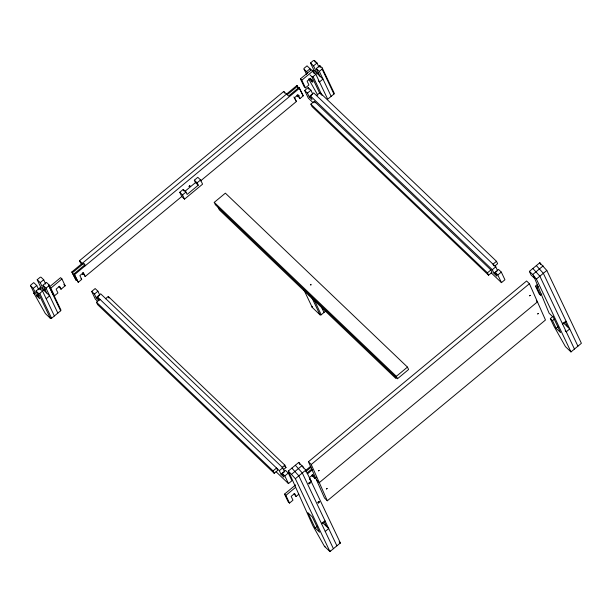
<?xml version="1.0" encoding="UTF-8"?>
<svg xmlns="http://www.w3.org/2000/svg" width="612" height="612" viewBox="0 0 612 612"><rect width="100%" height="100%" fill="white"/><g stroke="black" fill="none" stroke-linecap="round" stroke-linejoin="round"><path stroke-width="0.92" d="M46.183 298.717L49.656 295.833L40.828 287.403L37.187 279.73L39.964 277.427A0.918 0.75 -25.4 0 1 41.211 277.381L43.697 279.753L45.716 284.014M54.376 315.968L42.542 291.044L39.512 288.145L36.032 291.021L39.673 298.694L36.919 296.055L33.278 288.39L36.751 285.513L33.714 282.614L30.937 284.917A0.918 0.75 -25.4 0 0 30.791 286.018L34.463 293.752A0.918 0.75 -25.4 0 1 34.609 292.651L33.912 293.232L45.387 313.573L50.352 318.324A1.033 0.842 -25.4 0 0 51.599 318.271L60.634 310.789A1.033 0.842 -25.4 0 0 60.772 309.687L54.246 295.933M45.257 289.147L43.865 290.302L40.224 282.629L43.697 279.753M314.185 70.717L310.506 62.975L313.29 60.672A0.918 0.75 -25.4 0 1 314.53 60.626L317.016 62.998L319.043 67.259M46.627 292.934L42.985 285.268L46.458 282.392L48.937 284.764L49.756 286.477M38.778 289.201L40.828 287.403M307.408 73.333L306.597 71.627L310.07 68.751L307.033 65.851L304.256 68.154A0.918 0.75 -25.4 0 0 304.11 69.255L306.558 74.419M318.577 72.392L317.184 73.539L313.543 65.874L317.016 62.998M36.032 291.021L38.518 293.4A1.033 0.842 -25.4 0 0 39.765 293.347L42.542 291.044M57.849 313.092L46.015 288.168L48.799 285.865A1.033 0.842 -25.4 0 0 48.937 284.764M82.016 264.422L80.639 263.106L79.499 260.712L283.761 91.456L286.515 94.095M36.919 296.055L38.304 294.908M61.016 289.231L59.594 286.24L56.12 289.116L57.941 292.949L54.468 295.825L53.114 294.54L49.473 286.867L60.588 277.657L61.942 278.95L65.186 285.781L61.016 289.231L58.951 286.447M309.924 78.489L311.018 80.784L312.395 82.107L310.575 78.267L307.102 81.151L308.922 84.984L305.449 87.86L304.072 86.544L300.431 78.871L311.546 69.661L312.923 70.984L314.14 73.539M54.468 295.825L50.827 288.16L61.942 278.95M305.449 87.86L301.808 80.195L312.923 70.984M319.946 76.179L316.305 68.506L319.778 65.629L322.256 68.001L334.091 92.925A1.033 0.842 -25.4 0 1 333.953 94.034L327.695 99.213L315.861 74.289L312.831 71.39M312.793 71.864L314.147 70.64L322.975 79.078L319.502 81.954L318.294 80.799M71.834 271.98L76.171 280.311L71.834 271.98L296.942 85.458L298.847 88.671M72.53 272.638L83.645 263.428L85.022 264.744L73.907 273.954L78.237 282.285L81.71 279.409L79.889 275.568L83.362 272.692L85.183 276.525L181.756 196.506L179.752 192.29L183.225 189.414L185.987 192.046L187.127 194.44L198.242 185.229L197.102 182.835L194.348 180.196L197.821 177.319L200.575 179.959L202.58 184.174L184.518 199.145L181.756 196.506M297.631 86.116L287.212 94.753L288.589 96.069L299.008 87.432L303.338 95.763L299.865 98.639L297.723 94.914M309.978 74.863L311.837 76.638A1.033 0.842 -25.4 0 0 313.084 76.592L315.861 74.289M331.168 96.336L319.334 71.405L322.119 69.102A1.033 0.842 -25.4 0 0 322.256 68.001M78.237 282.285L74.595 274.612L299.696 88.09M200.552 180.93L296.392 101.515L294.571 97.683L298.044 94.806L299.865 98.639M313.153 102.762L308.326 98.15L304.684 90.484L308.157 87.608L310.919 90.239L312.74 94.072L309.267 96.956L312.021 99.588L310.2 95.755L313.673 92.879L495.781 266.824L497.602 270.657M297.111 96.008L297.799 96.665L299.184 95.51M185.061 191.235L195.48 182.598L194.348 180.196M184.518 199.145L182.514 194.922L185.987 192.046M197.102 182.835L200.575 179.959M309.267 96.956L307.446 93.116L310.919 90.239M316.435 95.51L319.908 92.634L496.493 261.309L497.632 263.703L494.856 266.006M310.85 104.147L314.323 101.263L490.908 269.946L492.048 272.34L488.575 275.216L311.99 106.542L310.85 104.147L487.435 272.822L488.575 275.216M97.4 301.089L95.327 299.107L91.685 291.442L95.158 288.558L97.92 291.197L99.741 295.03L96.268 297.906L99.029 300.546L97.209 296.713L100.682 293.829L282.782 467.782L284.603 471.615L281.13 474.491L283.892 477.131L282.071 473.29L285.544 470.414L288.298 473.053L291.939 480.718L288.466 483.595L276.05 471.737M96.268 297.906L94.447 294.074L97.92 291.197M214.246 202.373L225.361 193.162L407.462 367.108L408.602 369.51L397.486 378.721L215.386 204.768L214.246 202.373L396.347 376.319L397.486 378.721M274.214 473.298L273.074 470.903L276.548 468.019L277.687 470.421L274.214 473.298L97.629 304.623L96.489 302.221L99.963 299.345M105.501 298.771L108.278 296.468L284.863 465.143L286.003 467.537L283.218 469.84M305.992 292.008L304.057 290.165L312.25 307.415L319.977 314.798A0.918 0.742 -25.4 0 0 321.224 314.752L326.089 310.72M496.493 261.309L493.02 264.185L493.777 265.784M487.435 272.822L490.908 269.946M491.115 272.761L501.465 282.645L504.938 279.76L501.297 272.095L498.535 269.456L495.062 272.34L496.883 276.173L494.129 273.533L492.308 269.701L495.781 266.824M494.129 273.533L496.906 271.231M501.465 282.645L497.824 274.972L501.297 272.095M282.086 467.446L284.863 465.143M281.13 474.491L279.309 470.659L282.782 467.782M396.347 376.319L407.462 367.108M288.382 471.011L298.801 462.374L305.778 470.093L340.371 542.943L329.952 551.58L324.437 546.309L312.931 525.892L288.382 471.011L295.359 478.722L329.952 551.58M534.735 278.544L531.009 274.987L529.403 271.353L539.822 262.724L546.807 270.435L581.4 343.294L570.981 351.931L565.457 346.652L553.959 326.234L550.318 318.569L553.095 316.266M288.466 483.595L284.825 475.929L288.298 473.053M291.687 474.17L302.114 465.533M529.403 271.353L532.715 274.52L543.135 265.883M308.448 461.746L526.603 280.985L529.411 283.731L545.476 320.007L327.321 500.769L324.513 498.023L308.448 461.746L311.256 464.493L327.321 500.769M311.256 464.493L529.411 283.731M295.359 478.722L305.778 470.093M570.981 351.931L536.387 279.072L546.807 270.435M305.801 470.33L310.95 466.069M305.549 471.768L311.11 467.163M306.933 473.084L311.791 469.06M307.622 473.749L312.487 469.718M298.84 494.182L296.055 496.485L294.632 493.494L291.159 496.37L292.98 500.203L289.507 503.079L288.16 501.794L284.519 494.121L295.634 484.911M541.911 293.99L540.518 295.145L539.141 293.821L535.5 286.156L537.581 284.427M289.507 503.079L285.865 495.414L295.596 487.351M540.518 295.145L536.877 287.472L538.269 286.324M312.587 474.813L314.736 478.538L316.205 477.314M533.442 275.415L549.132 313.252L553.294 317.223L560.577 332.561L556.163 328.346L552.521 320.68L554.61 318.951M315.142 528.003L307.859 512.665L312.273 516.88L319.556 532.218L315.142 528.003L317.223 526.274M556.163 328.346L558.251 326.617M321.591 523.78L325.064 520.896M562.619 324.123L566.092 321.246M325.232 531.446L328.705 528.569L322.088 522.243M189.192 186.377L189.674 185.673L189.1 186.369M536.349 265.6L543.334 273.312L577.927 346.17M532.876 268.477L539.861 276.196L574.454 349.047M310.506 62.975L313.543 65.874M316.305 68.506L319.334 71.405M535.5 286.156L536.877 287.472M304.11 69.255L306.597 71.627M563.109 322.593L569.734 328.912L566.261 331.796L565.159 330.74M300.431 78.871L301.808 80.195M550.318 318.569L552.521 320.68M304.684 90.484L307.446 93.116M310.2 95.755L492.308 269.701M495.062 272.34L497.824 274.972M302.649 95.105L303.338 95.763M293.882 97.025L294.571 97.683M296.392 101.515L294.25 97.79M195.48 182.598L198.242 185.229M308.563 294.471L311.783 297.547L319.977 314.798M179.752 192.29L182.514 194.922M311.975 475.899L312.663 476.557L311.936 475.027M295.328 465.25L302.305 472.969L336.898 545.827M310.575 480.757L311.263 481.414L309.442 477.582L312.916 474.705L314.736 478.538M79.499 260.712L82.26 263.344M291.855 468.134L298.832 475.845L333.425 548.704M284.618 466.222L286.003 467.537M82.429 273.893L83.117 274.551L82.391 273.013M85.183 276.525L83.041 272.799M81.021 278.751L81.71 279.409M73.907 273.954L74.595 274.612M91.685 291.442L94.447 294.074M97.209 296.713L279.309 470.659M282.071 473.29L284.825 475.929M96.489 302.221L273.074 470.903M296.055 496.485L293.997 493.7M339.132 541.758L340.371 542.943M284.519 494.121L285.865 495.414M63.832 284.488L65.186 285.781M49.473 286.867L50.827 288.16M37.187 279.73L40.224 282.629M42.985 285.268L46.015 288.168M30.791 286.018L33.278 288.39M33.912 293.232L34.463 293.752M536.319 300.767L537.443 301.869L319.288 482.631L316.481 479.884M532.715 274.52L536.387 279.072M308.609 78.91L317.789 95.189M565.098 321.69L567.523 326.808M322.119 69.102L333.953 94.034M319.778 65.629L320.589 67.335M314.53 60.626L315.348 62.34M310.07 68.751L310.881 70.456M313.084 76.592L322.065 95.495M319.908 92.634L320.665 94.233M311.837 76.638L319.594 92.97M311.783 79.376L312.992 81.931M308.157 87.608L308.968 89.306M314.323 101.263L315.088 102.862M299.008 87.432L302.244 94.248M296.942 85.458L298.151 88.013M297.072 95.128L297.799 96.665M283.761 91.456L284.519 93.055M394.725 376.082L395.865 378.476L219.28 209.801L218.14 207.407M321.545 307.27L324 312.449M314.254 300.087L321.224 314.752M183.225 189.414L183.99 191.005M309.481 478.454L310.207 479.992M324.069 521.347L326.502 526.458M108.278 296.468L109.035 298.059M83.645 263.428L84.854 265.983M48.799 285.865L60.634 310.789M39.512 288.145L40.316 289.851M36.751 285.513L38.77 289.774M39.765 293.347L51.599 318.271M38.518 293.4L50.352 318.324M539.822 262.724L540.603 264.468M298.801 462.374L299.765 464.554M302.833 466.436L303.483 467.996M312.25 307.415A0.918 0.75 -25.4 0 1 312.395 306.314M339.821 542.416A0.918 0.75 -25.4 0 1 339.683 543.525M330.648 551.007A0.811 0.658 -25.4 0 1 329.401 551.052M324.987 546.837A1.033 0.842 -25.4 0 1 324.857 546.195M189.276 186.4L189.98 185.979L189.276 186.4M309.159 483.189L309.863 482.769L309.159 483.189M318.263 502.36L318.967 501.939L318.263 502.36M318.393 470.819L319.097 470.399L318.393 470.819M537.703 313.918L538.277 313.589L537.703 313.918M529.61 295.787L530.275 295.351L529.61 295.787M326.441 488.919L327.137 488.56L326.441 488.919M310.445 284.656C310.865 286.133 311.822 283.532 310.445 284.656M309.366 483.763A0.918 0.505 -46.3 0 0 310.215 482.478A0.918 0.505 -46.3 0 0 308.976 482.929A0.918 0.505 -46.3 0 0 309.366 483.763M318.47 502.934A0.918 0.505 -46.3 0 0 319.319 501.656A0.918 0.505 -46.3 0 0 318.079 502.1A0.918 0.505 -46.3 0 0 318.47 502.934"/></g></svg>
